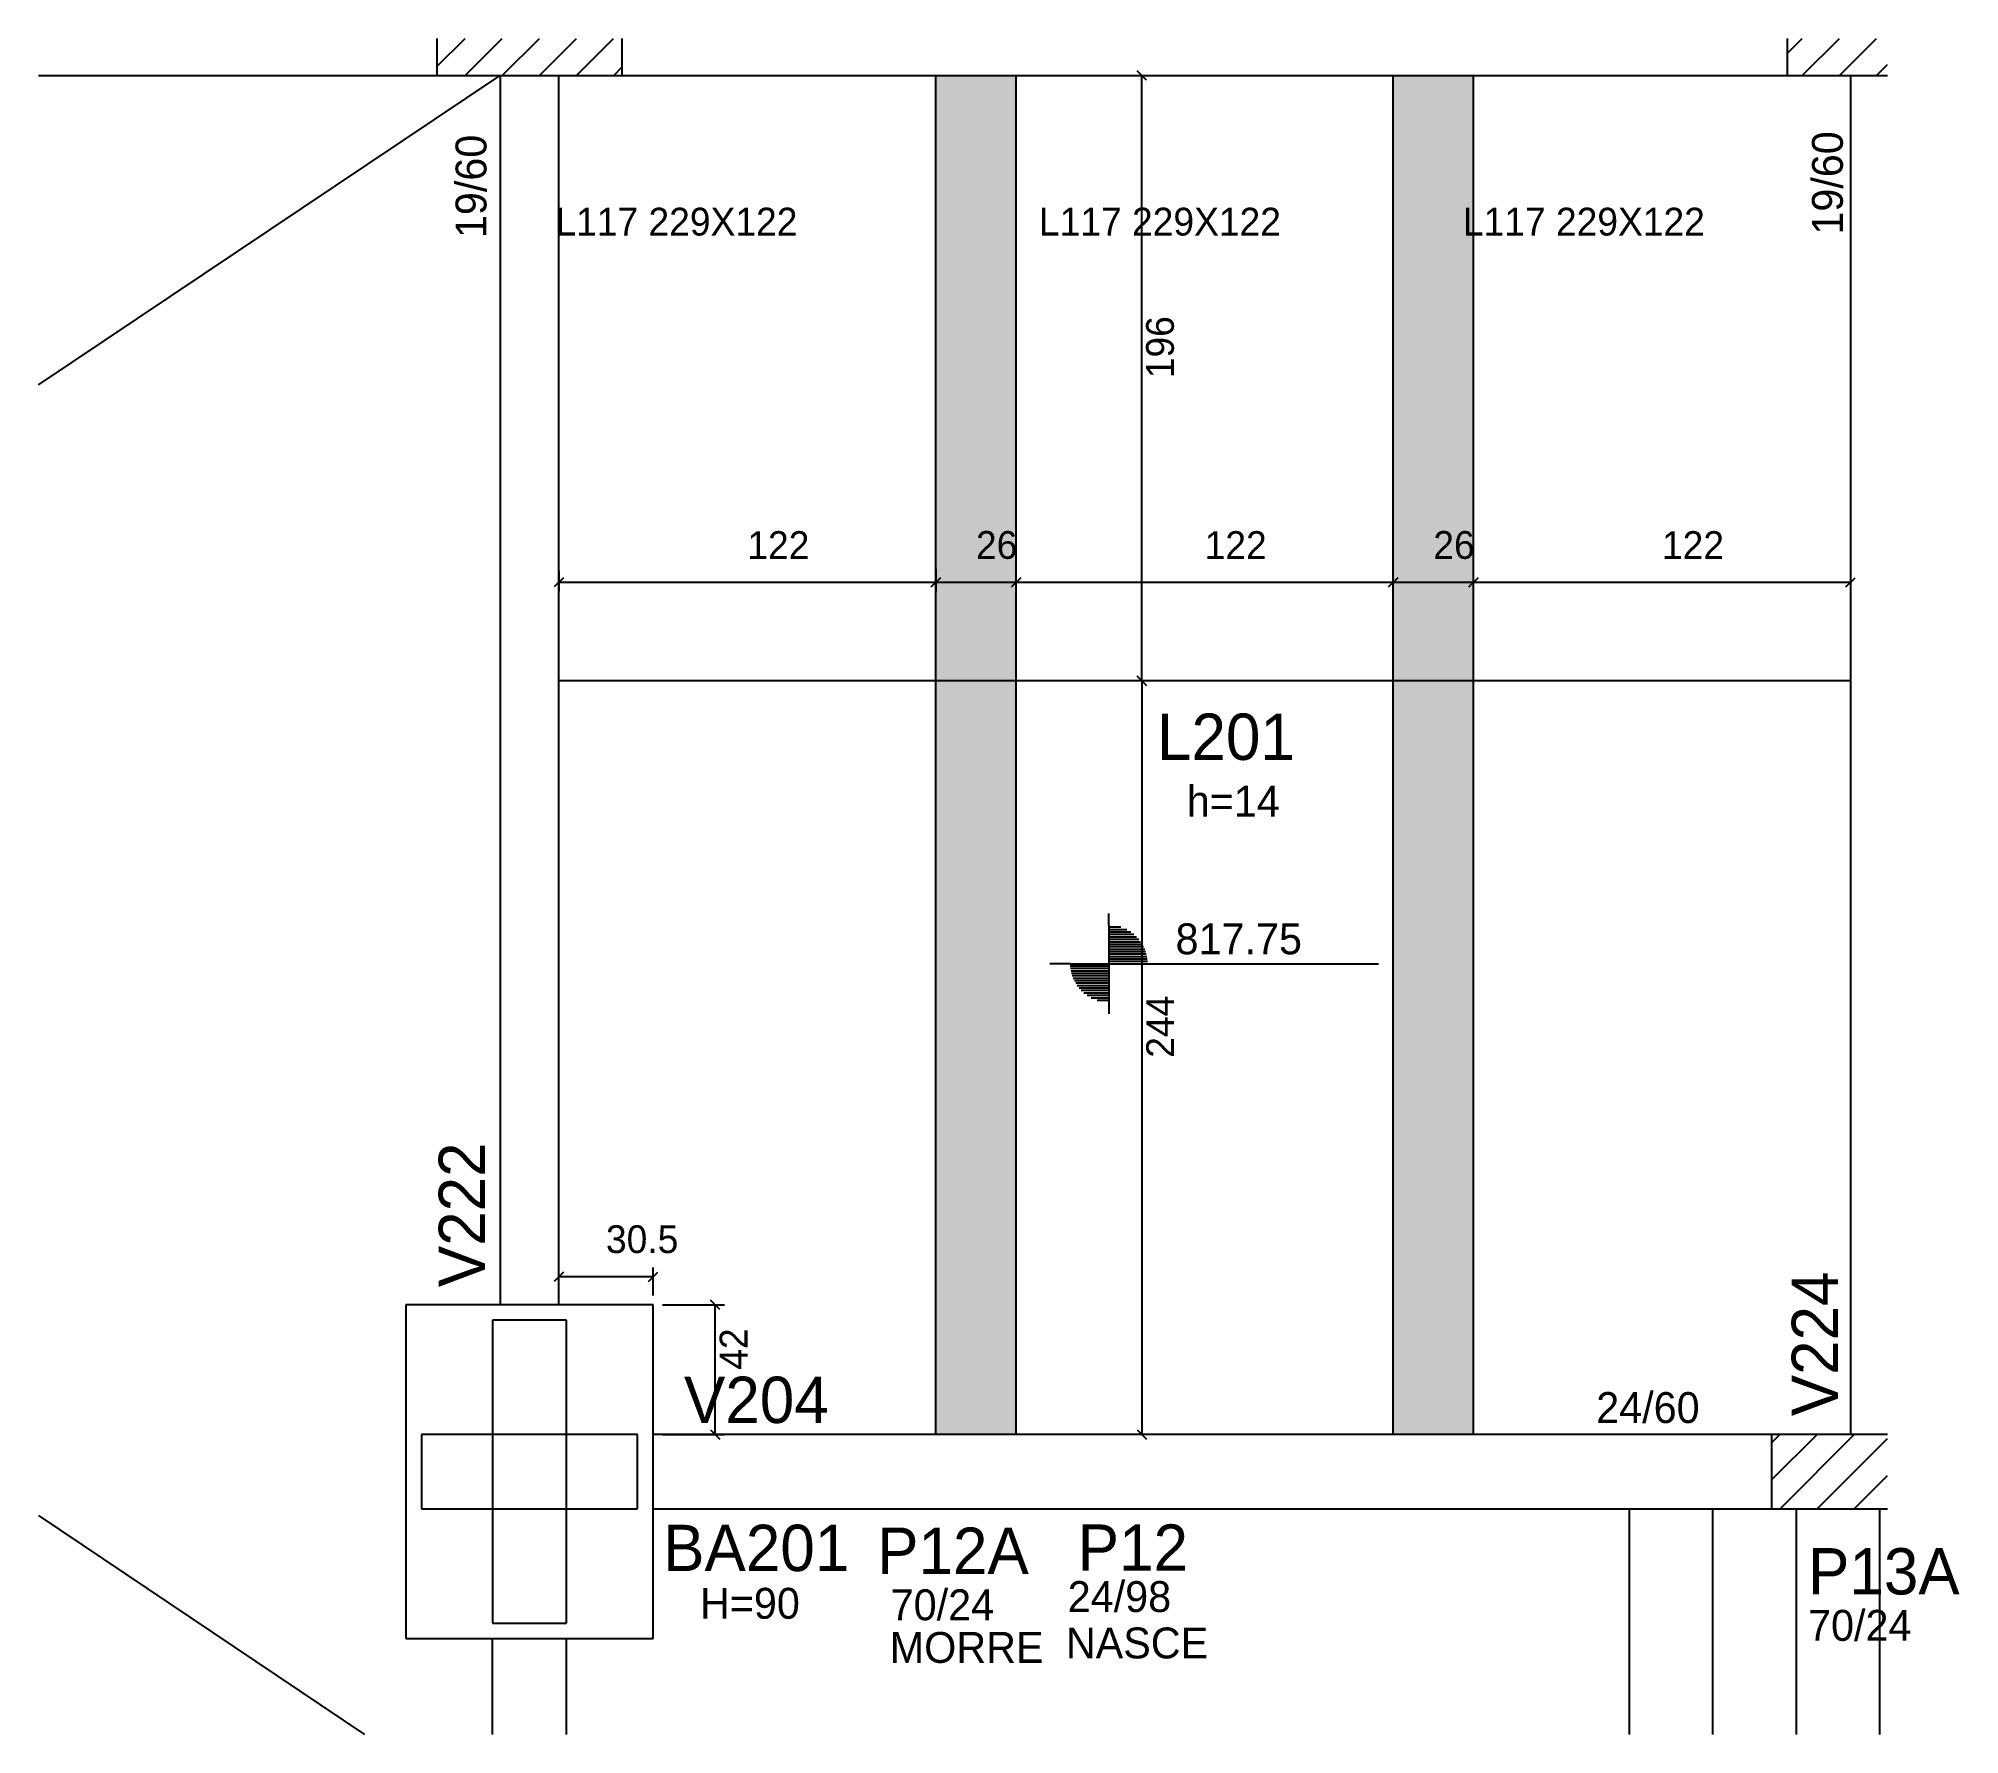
# Model space of a CAD drawing. Header units: metres. Extents: x 3462 to 4084, y 2343 to 2893.
import ezdxf

# ---------------------------------------------------------------- set-up
doc = ezdxf.new("R2010")
doc.units = ezdxf.units.M
for name, color, linetype in [('1', 7, 'Continuous'), ('3', 7, 'Continuous'), ('4', 7, 'Continuous'), ('7', 7, 'Continuous'), ('AUX00', 7, 'Continuous'), ('Hachura', 7, 'Continuous'), ('Painéis', 7, 'Continuous')]:
    doc.layers.add(name, color=color, linetype=linetype)

msp = doc.modelspace()

# ---------------------------------------------------------------- hatches: boundary and pattern name
at = {"layer": 'Hachura'}
h = msp.add_hatch(color=7, dxfattribs=at)
h.dxf.hatch_style = 1
h.paths.add_polyline_path([(3778.36, 2440.58), (3752.36, 2440.58), (3752.36, 2880.58), (3778.36, 2880.58), (3778.36, 2440.58)])
h = msp.add_hatch(color=7, dxfattribs=at)
h.dxf.hatch_style = 1
h.paths.add_polyline_path([(3926.36, 2440.58), (3900.36, 2440.58), (3900.36, 2880.58), (3926.36, 2880.58), (3926.36, 2440.58)])

# ---------------------------------------------------------------- linework, layer by layer
at = {"layer": '1', "color": 1, "lineweight": 25}
for p, q in [((3461.94, 2780.38), (3611.36, 2880.58)), ((3461.94, 2414.41), (3567.42, 2343.46))]:
    msp.add_line(p, q, dxfattribs=at)
at = {"layer": '3', "color": 3, "lineweight": 25}
for p, q in [((3590.86, 2883.44), (3600.01, 2892.58)), ((3600.03, 2880.58), (3612.03, 2892.58)), ((3612.05, 2880.58), (3624.05, 2892.58)), ((3624.07, 2880.58), (3636.07, 2892.58)), ((3636.09, 2880.58), (3648.09, 2892.58)), ((4027.86, 2887.69), (4032.76, 2892.58)), ((4032.78, 2880.58), (4044.78, 2892.58)), ((4044.8, 2880.58), (4056.8, 2892.58)), ((3648.11, 2880.58), (3650.86, 2883.33)), ((4056.82, 2880.58), (4060.36, 2884.13)), ((3808.39, 2605.52), (3808.39, 2609.28)), ((3808.39, 2605.52), (3808.39, 2580.52)), ((3808.39, 2604.92), (3812.24, 2604.92)), ((3808.39, 2604.12), (3814.14, 2604.12)), ((3808.39, 2603.33), (3815.46, 2603.33)), ((3808.39, 2602.54), (3816.49, 2602.54)), ((3808.39, 2601.75), (3817.34, 2601.75)), ((3808.39, 2600.95), (3818.05, 2600.95)), ((3808.39, 2600.16), (3818.65, 2600.16)), ((3808.39, 2599.37), (3819.16, 2599.37)), ((3795.89, 2593.02), (3789.25, 2593.02)), ((3795.89, 2593.02), (3820.89, 2593.02)), ((3808.39, 2598.57), (3819.59, 2598.57)), ((3808.39, 2597.78), (3819.95, 2597.78)), ((3808.39, 2596.99), (3820.24, 2596.99)), ((3808.39, 2596.2), (3820.48, 2596.2)), ((3808.39, 2595.4), (3820.66, 2595.4)), ((3808.39, 2594.61), (3820.79, 2594.61)), ((3808.39, 2593.82), (3820.89, 2593.82)), ((3820.89, 2593.02), (3895.67, 2593.02)), ((3808.39, 2592.23), (3795.89, 2592.23)), ((3808.39, 2591.44), (3795.99, 2591.44)), ((3808.39, 2590.65), (3796.11, 2590.65)), ((3808.39, 2589.85), (3796.3, 2589.85)), ((3808.39, 2589.06), (3796.53, 2589.06)), ((3808.39, 2588.27), (3796.83, 2588.27)), ((3808.39, 2587.47), (3797.19, 2587.47)), ((3808.39, 2586.68), (3797.62, 2586.68)), ((3808.39, 2585.89), (3798.12, 2585.89)), ((3808.39, 2585.1), (3798.72, 2585.1)), ((3808.39, 2584.3), (3799.43, 2584.3)), ((3808.39, 2583.51), (3800.28, 2583.51)), ((3808.39, 2582.72), (3801.31, 2582.72)), ((3808.39, 2581.92), (3802.64, 2581.92)), ((3808.39, 2581.13), (3804.54, 2581.13)), ((3808.39, 2580.52), (3808.39, 2576.84)), ((4022.86, 2425.9), (4037.55, 2440.58)), ((4022.86, 2437.92), (4025.53, 2440.58)), ((4025.57, 2416.58), (4049.57, 2440.58)), ((4037.59, 2416.58), (4060.36, 2439.36)), ((4049.61, 2416.58), (4060.36, 2427.33)), ((3976.86, 2343.46), (3976.86, 2416.58)), ((4003.86, 2343.46), (4003.86, 2416.58)), ((4030.86, 2343.46), (4030.86, 2416.58)), ((4057.86, 2343.46), (4057.86, 2416.58)), ((3608.86, 2343.46), (3608.86, 2374.58))]:
    msp.add_line(p, q, dxfattribs=at)
for points in [[(3461.94, 2880.58), (3590.86, 2880.58)], [(3611.36, 2880.58), (3611.36, 2482.58)], [(3630.36, 2482.58), (3630.36, 2880.58)], [(3650.86, 2880.58), (4027.86, 2880.58)], [(4048.36, 2880.58), (4048.36, 2440.58)], [(3660.86, 2482.58), (3580.86, 2482.58)], [(3580.86, 2482.58), (3580.86, 2374.58)], [(3660.86, 2374.58), (3660.86, 2482.58)], [(4022.86, 2440.58), (3660.86, 2440.58)], [(3660.86, 2416.58), (4022.86, 2416.58)], [(3580.86, 2374.58), (3660.86, 2374.58)], [(3632.86, 2343.46), (3632.86, 2374.58)]]:
    msp.add_lwpolyline(points, dxfattribs=at)
at = {"layer": '7', "color": 7, "lineweight": 25}
for points in [[(3590.86, 2892.58), (3590.86, 2880.58)], [(3650.86, 2880.58), (3650.86, 2892.58)], [(4027.86, 2892.58), (4027.86, 2880.58)], [(3590.86, 2880.58), (3650.86, 2880.58)], [(4027.86, 2880.58), (4060.36, 2880.58)], [(3632.86, 2477.58), (3608.86, 2477.58)], [(3608.86, 2477.58), (3608.86, 2379.58)], [(3632.86, 2379.58), (3632.86, 2477.58)], [(3655.86, 2440.58), (3585.86, 2440.58)], [(3585.86, 2440.58), (3585.86, 2416.58)], [(3655.86, 2416.58), (3655.86, 2440.58)], [(4060.36, 2440.58), (4022.86, 2440.58)], [(4022.86, 2440.58), (4022.86, 2416.58)], [(3585.86, 2416.58), (3655.86, 2416.58)], [(4022.86, 2416.58), (4060.36, 2416.58)], [(3608.86, 2379.58), (3632.86, 2379.58)]]:
    msp.add_lwpolyline(points, dxfattribs=at)
at = {"layer": 'Painéis', "color": 200, "lineweight": 25}
for p, q in [((3752.36, 2440.58), (3752.36, 2880.58)), ((3778.36, 2440.58), (3778.36, 2880.58)), ((3900.36, 2440.58), (3900.36, 2880.58)), ((3926.36, 2440.58), (3926.36, 2880.58)), ((4048.36, 2684.58), (3630.36, 2684.58))]:
    msp.add_line(p, q, dxfattribs=at)
at = {"layer": 'Painéis', "color": 0, "lineweight": 25}
for p, q in [((3820.52, 2879.08), (3817.52, 2882.08)), ((3631.86, 2718), (3628.86, 2715)), ((3750.86, 2715), (3753.86, 2718)), ((3753.86, 2718), (3750.86, 2715)), ((3776.86, 2715), (3779.86, 2718)), ((3779.86, 2718), (3776.86, 2715)), ((3898.86, 2715), (3901.86, 2718)), ((3901.86, 2718), (3898.86, 2715)), ((3924.86, 2715), (3927.86, 2718)), ((3927.86, 2718), (3924.86, 2715)), ((4046.86, 2715), (4049.86, 2718)), ((3817.52, 2686.08), (3820.52, 2683.08)), ((3820.52, 2683.08), (3817.52, 2686.08)), ((3631.86, 2493.15), (3628.86, 2490.15)), ((3659.36, 2490.15), (3662.36, 2493.15)), ((3682.49, 2481.08), (3679.49, 2484.08)), ((3679.49, 2442.08), (3682.49, 2439.08)), ((3817.52, 2442.08), (3820.52, 2439.08))]:
    msp.add_line(p, q, dxfattribs=at)
at = {"layer": 'Painéis', "color": 4, "lineweight": 25}
for p, q in [((3819.02, 2684.58), (3819.02, 2880.58)), ((3630.36, 2720.21), (3630.36, 2713.5)), ((3752.36, 2720.87), (3752.36, 2713.5)), ((4048.36, 2720.21), (4048.36, 2713.5)), ((3630.36, 2716.5), (3752.36, 2716.5)), ((3752.36, 2716.5), (3778.36, 2716.5)), ((3778.36, 2716.5), (3900.36, 2716.5)), ((3900.36, 2716.5), (3926.36, 2716.5)), ((3926.36, 2716.5), (4048.36, 2716.5)), ((3819.02, 2684.58), (3819.02, 2440.58)), ((3630.36, 2485.58), (3630.36, 2494.65)), ((3660.86, 2485.58), (3660.86, 2494.65)), ((3660.86, 2491.65), (3630.36, 2491.65)), ((3663.86, 2482.58), (3683.99, 2482.58)), ((3680.99, 2440.58), (3680.99, 2482.58)), ((3663.86, 2440.58), (3683.99, 2440.58))]:
    msp.add_line(p, q, dxfattribs=at)

# ---------------------------------------------------------------- texts
at = {"layer": '3', "color": 3, "lineweight": 25}
for p in [(3606.94, 2827.94), (4045.91, 2829.06)]:
    msp.add_text('19/60', height=10, rotation=90, dxfattribs=at).set_placement(p)
for s, p in [('h=14', (3833.56, 2640.64)), ('817.75', (3829.95, 2596.08)), ('24/60', (3966.08, 2444.33)), ('H=90', (3676.02, 2380.96)), ('70/24', (3737.75, 2380.47)), ('24/98', (3795.05, 2383.14)), ('70/24', (4034.64, 2373.82)), ('MORRE', (3737.45, 2366.68)), ('NASCE', (3794.44, 2368.12))]:
    msp.add_text(s, height=10, dxfattribs=at).set_placement(p)
at = {"layer": '4', "color": 4, "lineweight": 25}
for s, p in [('L201', (3823.94, 2659.01)), ('V204', (3670.86, 2444.33)), ('BA201', (3664.12, 2396.39)), ('P12A', (3733.38, 2395.47)), ('P12', (3798.29, 2396.49)), ('P13A', (4034.64, 2388.82))]:
    msp.add_text(s, height=15, dxfattribs=at).set_placement(p)
for s, p in [('V222', (3606.48, 2488.31)), ('V224', (4044.34, 2446.52))]:
    msp.add_text(s, height=15, rotation=90, dxfattribs=at).set_placement(p)
at = {"layer": 'AUX00', "color": 7, "lineweight": 25}
for p in [(3629.26, 2828.77), (3785.74, 2828.77), (3922.94, 2828.77)]:
    msp.add_text('L117^J229X122', height=9, dxfattribs=at).set_placement(p)
at = {"layer": 'Painéis', "color": 240, "lineweight": 25}
for s, p in [('196', (3829.4, 2782.58)), ('244', (3829.46, 2562.58)), ('42', (3691.42, 2461.58))]:
    msp.add_text(s, height=9, rotation=90, dxfattribs=at).set_placement(p)
for s, p in [('122', (3691.36, 2724.05)), ('26', (3765.36, 2724.09)), ('122', (3839.36, 2724.05)), ('26', (3913.36, 2724.09)), ('122', (3987.36, 2724.05)), ('30.5', (3645.61, 2499.35))]:
    msp.add_text(s, height=9, dxfattribs=at).set_placement(p)

doc.saveas('drawing.dxf')
